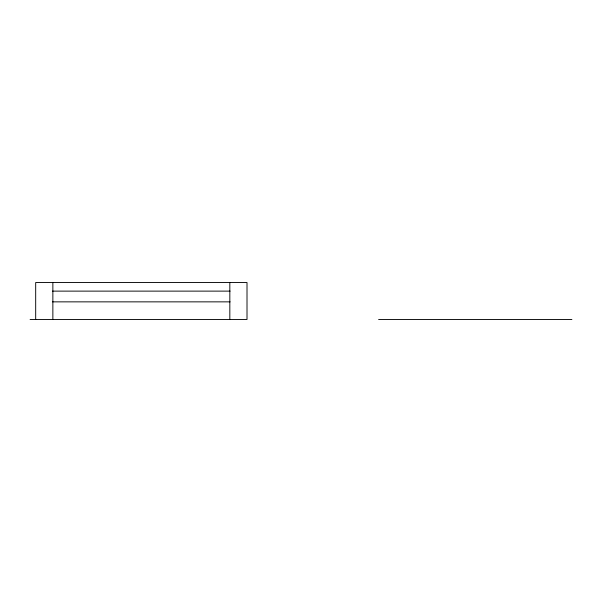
<?xml version="1.0" encoding="UTF-8"?>
<svg xmlns="http://www.w3.org/2000/svg" width="602" height="602" viewBox="0 0 602 602"><rect width="100%" height="100%" fill="white"/><g stroke="black" fill="none" stroke-linecap="round" stroke-linejoin="round"><path stroke-width="0.9" d="M52.585 291.12L230.099 291.12M52.585 301.858L230.099 301.858M30.1 319.466L247.008 319.466L247.008 282.534L35.684 282.534L35.684 319.466M378.613 319.466L571.9 319.466M229.829 282.534L229.829 319.466M52.863 282.534L52.863 319.466"/></g></svg>
